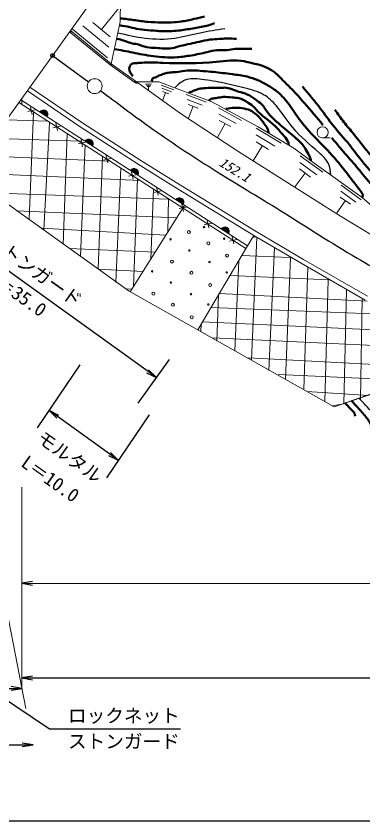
# Model space of a CAD drawing. Units: millimetres, scale not verified. Extents: x 40000 to 680000, y 20000 to 380000.
# Drawn here: x 271532 to 318093, y 205000 to 312950 of the extents above; entities that cross this region are included whole.
import ezdxf
from ezdxf.enums import TextEntityAlignment as Align

# ---------------------------------------------------------------- set-up
doc = ezdxf.new("R2010")
doc.units = ezdxf.units.MM
doc.header["$LTSCALE"] = 1000
doc.header["$PDMODE"] = 32
doc.header["$PDSIZE"] = 500
for name, color, linetype, lineweight in [('M-BGD', 7, 'Continuous', 13), ('M-BGD-RSTR', 3, 'Continuous', 13), ('M-STR-STR3', 7, 'Continuous', 25), ('M-TTL-BAND', 7, 'Continuous', 25), ('M-TTL-LINE', 7, 'Continuous', 50), ('M-TTL-TXT', 7, 'Continuous', 13)]:
    doc.layers.add(name, color=color, linetype=linetype, lineweight=lineweight)
doc.layers.add('M-OTRS', color=6, linetype='Continuous')
doc.styles.add('ＭＳ ゴシック', font='')
doc.styles.get('ＭＳ ゴシック').set_extended_font_data('MS Gothic')

# ---------------------------------------------------------------- blocks, each defined once
blk = doc.blocks.new('open_arrow')
at = {"color": 0, "linetype": 'Continuous', "lineweight": -2}
blk.add_lwpolyline([(7.5, 1.25), (0, 0), (7.5, -1.25)], dxfattribs=at)

msp = doc.modelspace()

# ---------------------------------------------------------------- linework, layer by layer
at = {"layer": 'M-BGD'}
for p, q in [((285562, 315127), (285507, 312195)), ((285300, 313954), (283000, 311144)), ((284160, 310184), (281830, 312104)), ((285507, 312195), (284278, 306554)), ((278859, 311032), (284278, 306554)), ((283790, 307354), (279120, 311204)), ((283980, 308774), (280480, 311654)), ((284165, 306396), (278717, 310834)), ((287456, 304029), (284165, 306396)), ((284278, 306554), (287713, 304124)), ((273389, 303422), (280487, 298593)), ((287713, 304124), (290673, 304152)), ((287713, 304124), (293608, 299888)), ((288900, 303834), (289720, 303844)), ((289010, 303674), (289620, 303684)), ((289110, 303514), (289520, 303514)), ((289320, 302994), (289320, 303514)), ((290673, 304152), (297794, 301443)), ((291020, 303704), (292720, 303054)), ((273052, 302926), (280156, 298093)), ((291100, 303284), (292380, 302794)), ((291180, 302854), (292030, 302534)), ((291220, 301674), (291610, 302694)), ((294380, 302424), (297030, 301414)), ((271891, 301339), (302361, 281799)), ((272171, 301728), (302596, 282113)), ((294510, 301764), (296500, 301014)), ((297794, 301443), (304050, 298092)), ((274073, 300360), (273096, 300146)), ((273691, 299765), (273477, 300742)), ((294640, 301104), (295970, 300604)), ((294700, 299264), (295310, 300854)), ((298690, 300624), (301800, 298954)), ((270288, 299044), (275736, 298861)), ((273860, 299995), (273290, 285705)), ((293608, 299888), (301303, 294852)), ((298750, 299794), (301080, 298544)), ((276006, 298648), (275253, 284221)), ((277458, 298189), (276481, 297975)), ((277076, 297594), (276863, 298571)), ((280156, 298093), (287938, 293078)), ((280487, 298593), (288259, 293585)), ((298580, 296674), (299580, 298544)), ((298800, 298964), (300360, 298124)), ((304050, 298092), (308798, 295216)), ((278380, 297164), (277855, 282303)), ((303740, 297934), (307100, 295894)), ((303750, 297014), (306270, 295484)), ((268446, 296533), (280165, 296152)), ((280844, 296018), (279867, 295804)), ((280462, 295423), (280248, 296400)), ((303760, 296084), (305440, 295064)), ((312682, 296600), (313682, 296600)), ((280161, 280774), (280800, 295703)), ((301303, 294852), (308028, 290567)), ((303380, 293554), (304600, 295574)), ((308798, 295216), (311562, 293205)), ((266818, 294204), (284106, 293474)), ((283151, 294151), (282558, 278993)), ((284229, 293847), (283252, 293633)), ((283847, 293252), (283634, 294229)), ((309690, 294194), (312700, 292004)), ((287938, 293078), (292706, 290113)), ((288259, 293585), (293021, 290624)), ((309630, 293324), (311890, 291674)), ((311562, 293205), (318014, 288597)), ((286719, 276036), (264933, 291659)), ((264933, 291659), (286719, 276036)), ((265140, 291937), (288242, 290909)), ((285594, 292530), (284932, 277235)), ((287614, 291676), (286638, 291462)), ((287233, 291081), (287019, 292057)), ((309000, 290084), (310320, 291894)), ((309560, 292444), (311070, 291344)), ((287316, 276677), (287831, 291138)), ((293021, 290624), (303779, 284036)), ((308028, 290567), (315097, 286125)), ((289977, 289768), (289611, 280335)), ((291000, 289505), (290023, 289291)), ((290618, 288909), (290405, 289886)), ((292706, 290113), (303471, 283521)), ((315110, 289474), (317150, 288014)), ((315160, 290264), (317880, 288314)), ((268404, 289243), (291963, 288398)), ((292009, 288467), (291894, 283977)), ((315060, 288684), (316420, 287714)), ((318014, 288597), (322398, 284799)), ((294138, 287555), (286864, 275955)), ((294385, 287334), (293408, 287120)), ((294004, 286738), (293790, 287715)), ((314570, 286564), (315740, 288204)), ((271577, 286846), (293080, 285868)), ((315097, 286125), (319820, 283248)), ((297771, 285163), (296794, 284949)), ((297389, 284567), (297176, 285544)), ((291633, 283559), (274956, 284495)), ((303779, 284036), (310121, 280310)), ((301156, 282991), (300179, 282778)), ((300775, 282396), (300561, 283373)), ((302596, 282113), (303439, 283541)), ((303471, 283521), (302596, 282113)), ((303149, 266826), (303834, 283239)), ((303310, 283274), (303760, 283351)), ((303471, 283521), (309819, 279791)), ((278677, 281755), (290211, 281292)), ((302596, 282113), (295929, 270855)), ((306208, 281847), (305478, 265410)), ((301834, 280825), (308240, 280568)), ((301456, 280188), (300912, 268058)), ((307715, 264269), (308354, 280591)), ((309819, 279791), (318408, 274855)), ((310121, 280310), (318707, 275375)), ((288593, 278713), (282558, 278993)), ((310682, 279267), (310157, 262853)), ((313582, 277555), (300262, 278172)), ((313422, 277578), (312988, 261233)), ((286325, 276345), (287084, 276307)), ((314251, 260548), (286719, 276036)), ((286719, 276036), (314251, 260548)), ((298706, 275545), (298492, 269360)), ((298809, 275719), (318650, 274724)), ((315910, 276231), (315522, 260913)), ((318010, 275067), (317759, 261575)), ((322005, 272898), (297717, 273874)), ((296357, 271577), (296323, 270661)), ((296576, 271948), (325955, 270547)), ((329425, 268309), (297899, 269793)), ((336306, 265390), (302715, 267099)), ((306756, 264862), (324882, 264063)), ((314251, 260548), (324394, 263975)), ((318855, 262077), (310545, 262602)), ((320106, 262580), (314251, 260548)), ((313980, 260684), (315320, 260904))]:
    msp.add_line(p, q, dxfattribs=at)
at = {"layer": 'M-BGD', "lineweight": 25}
msp.add_line((276428, 307650), (281240, 304110), dxfattribs=at)
at = {"layer": 'M-BGD'}
for centre, radius in [((312682, 297350), 750), ((294726, 283981), 200), ((296755, 284650), 100), ((292272, 283011), 100), ((299455, 283092), 100), ((297346, 282484), 200), ((294798, 281510), 100), ((299864, 280825), 200), ((292451, 280021), 200), ((297498, 279952), 100), ((289791, 278711), 100), ((295070, 278525), 200), ((299819, 278564), 100), ((292317, 277209), 100), ((297588, 276866), 200), ((289970, 275721), 200), ((295018, 275651), 100), ((292590, 274224), 200), ((297339, 274263), 100), ((295108, 272565), 200)]:
    msp.add_circle(centre, radius, dxfattribs=at)
for centre, radius, start, end in [((278717, 310834), 150, 320.83088, 54.29), ((284165, 306396), 150, 324.28693, 140.83088), ((287456, 304029), 150, 324.28693, 144.28693), ((287748, 304435), 500, 234.28693, 279.28693), ((275214, 299767), 600, 327.18986, 147.18986), ((275214, 299767), 550, 327.18986, 147.18986), ((275214, 299767), 500, 327.18986, 147.18986), ((275214, 299767), 450, 327.18986, 147.18986), ((275214, 299767), 400, 327.18986, 147.18986), ((275214, 299767), 350, 327.18986, 147.18986), ((275214, 299767), 300, 327.18986, 147.18986), ((275214, 299767), 250, 327.18986, 147.18986), ((275214, 299767), 200, 327.18986, 147.18986), ((275214, 299767), 150, 327.18986, 147.18986), ((275214, 299767), 100, 327.18986, 147.18986), ((275214, 299767), 50, 327.18986, 147.18986), ((281299, 295844), 600, 327.18986, 147.18986), ((281299, 295844), 550, 327.18986, 147.18986), ((281299, 295844), 500, 327.18986, 147.18986), ((281299, 295844), 450, 327.18986, 147.18986), ((281299, 295844), 400, 327.18986, 147.18986), ((281299, 295844), 350, 327.18986, 147.18986), ((281299, 295844), 300, 327.18986, 147.18986), ((281299, 295844), 250, 327.18986, 147.18986), ((281299, 295844), 200, 327.18986, 147.18986), ((281299, 295844), 150, 327.18986, 147.18986), ((281299, 295844), 100, 327.18986, 147.18986), ((281299, 295844), 50, 327.18986, 147.18986), ((287384, 291921), 600, 327.18986, 147.18986), ((287384, 291921), 550, 327.18986, 147.18986), ((287384, 291921), 500, 327.18986, 147.18986), ((287384, 291921), 450, 327.18986, 147.18986), ((287384, 291921), 400, 327.18986, 147.18986), ((287384, 291921), 350, 327.18986, 147.18986), ((287384, 291921), 300, 327.18986, 147.18986), ((287384, 291921), 250, 327.18986, 147.18986), ((287384, 291921), 200, 327.18986, 147.18986), ((287384, 291921), 150, 327.18986, 147.18986), ((287384, 291921), 100, 327.18986, 147.18986), ((287384, 291921), 50, 327.18986, 147.18986), ((293469, 287997), 600, 327.18986, 147.18986), ((293469, 287997), 550, 327.18986, 147.18986), ((293469, 287997), 500, 327.18986, 147.18986), ((293469, 287997), 450, 327.18986, 147.18986), ((293469, 287997), 400, 327.18986, 147.18986), ((293469, 287997), 350, 327.18986, 147.18986), ((293469, 287997), 300, 327.18986, 147.18986), ((293469, 287997), 250, 327.18986, 147.18986), ((293469, 287997), 200, 327.18986, 147.18986), ((293469, 287997), 150, 327.18986, 147.18986), ((293469, 287997), 100, 327.18986, 147.18986), ((293469, 287997), 50, 327.18986, 147.18986), ((299554, 284074), 600, 327.18986, 147.18986), ((299554, 284074), 550, 327.18986, 147.18986), ((299554, 284074), 500, 327.18986, 147.18986), ((299554, 284074), 450, 327.18986, 147.18986), ((299554, 284074), 400, 327.18986, 147.18986), ((299554, 284074), 350, 327.18986, 147.18986), ((299554, 284074), 300, 327.18986, 147.18986), ((299554, 284074), 250, 327.18986, 147.18986), ((299554, 284074), 200, 327.18986, 147.18986), ((299554, 284074), 150, 327.18986, 147.18986), ((299554, 284074), 100, 327.18986, 147.18986), ((299554, 284074), 50, 327.18986, 147.18986)]:
    msp.add_arc(centre, radius, start, end, dxfattribs=at)
at = {"layer": 'M-BGD', "lineweight": 25}
for points, knots in [([(285185, 310717), (286398, 310437), (287611, 310157), (288848, 310003), (290173, 309837), (291527, 309816), (292845, 310003), (293986, 310165), (295101, 310484), (296230, 310724), (297332, 310959), (298446, 311119), (299561, 311280)], [0, 0, 0, 0, 1, 1, 1, 2, 2, 2, 3, 3, 3, 4, 4, 4, 4]), ([(313767, 291630), (313720, 292167), (313672, 292705), (313463, 293167), (313202, 293743), (312688, 294201), (312180, 294647), (310938, 295736), (309730, 296750), (308719, 297958), (307983, 298838), (307351, 299820), (306610, 300734), (306151, 301300), (305649, 301839), (305056, 302232), (304302, 302731), (303399, 302993), (302502, 303231), (301477, 303504), (300461, 303745), (299450, 303953), (298470, 304154), (297494, 304324), (296452, 304452), (295671, 304549), (294853, 304623), (294177, 304341), (293677, 304134), (293255, 303732), (292832, 303331)], [0, 0, 0, 0, 1, 1, 1, 2, 2, 2, 3, 3, 3, 4, 4, 4, 5, 5, 5, 6, 6, 6, 7, 7, 7, 8, 8, 8, 9, 9, 9, 10, 10, 10, 10]), ([(282879, 302948), (285042, 301325), (287206, 299702), (289408, 298133), (292207, 296141), (295068, 294237), (297978, 292410), (300996, 290514), (304066, 288703), (307094, 286822), (310498, 284709), (313851, 282509), (317310, 280491), (320053, 278891), (322864, 277405), (325656, 275887), (329588, 273749), (333483, 271547), (337454, 269484), (340433, 267936), (343455, 266467), (346519, 265096), (349433, 263791), (352384, 262575), (355368, 261426), (357288, 260687), (359222, 259976), (361195, 259412), (363761, 258679), (366395, 258194), (369029, 257710)], [0, 0, 0, 0, 1, 1, 1, 2, 2, 2, 3, 3, 3, 4, 4, 4, 5, 5, 5, 6, 6, 6, 7, 7, 7, 8, 8, 8, 9, 9, 9, 10, 10, 10, 10]), ([(321580, 256045), (321268, 256728), (320957, 257411), (320575, 258054), (320226, 258644), (319818, 259201), (319379, 259729), (318807, 260417), (318183, 261056), (317558, 261696)], [0, 0, 0, 0, 1, 1, 1, 2, 2, 2, 3, 3, 3, 3])]:
    msp.add_open_spline(points, degree=3, knots=knots, dxfattribs=at)
at = {"layer": 'M-BGD-RSTR'}
for p, q in [((288944, 325061), (256147, 279437)), ((263568, 267456), (272862, 220075))]:
    msp.add_line(p, q, dxfattribs=at)
msp.add_circle((282077, 303551), 1000, dxfattribs=at)
at = {"layer": 'M-OTRS'}
msp.add_point((276428, 307650), dxfattribs=at)
at = {"layer": 'M-STR-STR3'}
for p, q in [((290360, 264465), (260707, 285780)), ((292091, 266872), (287879, 261013)), ((280078, 266171), (274379, 257706)), ((285243, 253369), (275955, 260047)), ((289390, 259478), (283659, 251036)), ((272285, 236877), (400006, 236799)), ((272302, 224181), (556791, 224356)), ((262931, 222769), (272334, 222769)), ((275999, 217311), (267879, 222769)), ((293583, 217311), (275999, 217311)), ((252619, 215202), (273818, 215202))]:
    msp.add_line(p, q, dxfattribs=at)
at = {"layer": 'M-TTL-BAND'}
msp.add_line((40000, 205000), (579000, 205000), dxfattribs=at)
at = {"layer": 'M-TTL-LINE'}
for points, knots in [([(285425, 311726), (285887, 311645), (286350, 311564), (286808, 311462), (287209, 311373), (287606, 311268), (288009, 311197), (288519, 311108), (289038, 311075), (289555, 311035), (290193, 310984), (290830, 310923), (291468, 310912), (292160, 310901), (292855, 310949), (293543, 311035), (294197, 311116), (294845, 311231), (295496, 311340), (296105, 311441), (296716, 311536), (297307, 311706), (297595, 311789), (297879, 311890), (298162, 311991)], [0, 0, 0, 0, 1, 1, 1, 2, 2, 2, 3, 3, 3, 4, 4, 4, 5, 5, 5, 6, 6, 6, 7, 7, 7, 8, 8, 8, 8]), ([(285567, 312642), (286158, 312571), (286748, 312500), (287337, 312418), (287961, 312331), (288583, 312232), (289209, 312174), (289837, 312116), (290469, 312099), (291102, 312093), (291966, 312084), (292833, 312094), (293686, 312215), (294260, 312296), (294828, 312427), (295395, 312561), (295877, 312674), (296358, 312790), (296839, 312906)], [0, 0, 0, 0, 1, 1, 1, 2, 2, 2, 3, 3, 3, 4, 4, 4, 5, 5, 5, 6, 6, 6, 6]), ([(285079, 309915), (285380, 309843), (285681, 309770), (285974, 309671), (286288, 309566), (286592, 309432), (286910, 309346), (287190, 309269), (287481, 309230), (287765, 309163), (288204, 309058), (288628, 308886), (289067, 308796), (289478, 308713), (289903, 308701), (290328, 308674), (291046, 308629), (291768, 308538), (292465, 308654), (292841, 308716), (293211, 308839), (293584, 308939), (294035, 309059), (294492, 309146), (294947, 309244), (295334, 309327), (295720, 309419), (296107, 309509), (296592, 309621), (297079, 309729), (297572, 309793), (297983, 309847), (298398, 309871), (298813, 309895), (299132, 309913), (299450, 309932), (299769, 309936), (300224, 309942), (300678, 309918), (301133, 309895)], [0, 0, 0, 0, 1, 1, 1, 2, 2, 2, 3, 3, 3, 4, 4, 4, 5, 5, 5, 6, 6, 6, 7, 7, 7, 8, 8, 8, 9, 9, 9, 10, 10, 10, 11, 11, 11, 12, 12, 12, 13, 13, 13, 13]), ([(284733, 308532), (285140, 308458), (285547, 308385), (285954, 308308), (286368, 308230), (286782, 308149), (287195, 308064), (287629, 307974), (288062, 307879), (288497, 307799), (288990, 307709), (289485, 307637), (289983, 307576), (290483, 307514), (290985, 307462), (291488, 307433), (292044, 307402), (292601, 307398), (293157, 307433), (293798, 307474), (294437, 307566), (295069, 307677), (295772, 307801), (296469, 307949), (297165, 308125), (297610, 308237), (298054, 308362), (298508, 308389), (298959, 308417), (299419, 308349), (299871, 308389), (300226, 308421), (300575, 308519), (300929, 308552), (301245, 308582), (301566, 308560), (301885, 308552), (302320, 308542), (302754, 308557), (303188, 308573)], [0, 0, 0, 0, 1, 1, 1, 2, 2, 2, 3, 3, 3, 4, 4, 4, 5, 5, 5, 6, 6, 6, 7, 7, 7, 8, 8, 8, 9, 9, 9, 10, 10, 10, 11, 11, 11, 12, 12, 12, 13, 13, 13, 13]), ([(287215, 304910), (286961, 305220), (286707, 305530), (286727, 305907), (286741, 306161), (286879, 306445), (287093, 306558), (287236, 306633), (287411, 306633), (287582, 306640), (287862, 306651), (288128, 306681), (288396, 306701), (289323, 306770), (290277, 306717), (291224, 306680), (293623, 306586), (295981, 306590), (298386, 306823), (299656, 306946), (300940, 307133), (302170, 306884), (302483, 306821), (302792, 306729), (303106, 306660), (303425, 306590), (303749, 306543), (304062, 306457), (304361, 306374), (304650, 306256), (304937, 306131), (305335, 305957), (305728, 305769), (306077, 305521), (306489, 305227), (306838, 304849), (307196, 304483), (307627, 304042), (308069, 303618), (308498, 303181), (309102, 302565), (309680, 301920), (310248, 301268), (311089, 300302), (311910, 299320), (312730, 298338)], [0, 0, 0, 0, 1, 1, 1, 2, 2, 2, 3, 3, 3, 4, 4, 4, 5, 5, 5, 6, 6, 6, 7, 7, 7, 8, 8, 8, 9, 9, 9, 10, 10, 10, 11, 11, 11, 12, 12, 12, 13, 13, 13, 14, 14, 14, 15, 15, 15, 15]), ([(289759, 304218), (289770, 304361), (289782, 304503), (289860, 304585), (289938, 304665), (290081, 304687), (290206, 304727), (290396, 304788), (290548, 304892), (290715, 304971), (290919, 305067), (291145, 305126), (291366, 305195), (291557, 305254), (291743, 305322), (291936, 305358), (292221, 305411), (292518, 305396), (292811, 305419), (293168, 305446), (293516, 305529), (293869, 305582), (294766, 305715), (295686, 305652), (296595, 305582), (297072, 305545), (297546, 305507), (298019, 305460), (298868, 305375), (299715, 305264), (300563, 305154), (301232, 305068), (301901, 304984), (302557, 304829), (303044, 304714), (303523, 304560), (303981, 304361), (304423, 304168), (304845, 303933), (305263, 303689), (305684, 303445), (306100, 303192), (306484, 302896), (307044, 302462), (307533, 301934), (307969, 301370), (308528, 300646), (308998, 299864), (309536, 299132), (310819, 297384), (312482, 295927), (313931, 294310), (314386, 293801), (314820, 293277), (315253, 292743), (315767, 292108), (316280, 291460), (316759, 290830), (317119, 290357), (317459, 289895), (317857, 289365), (317970, 289215), (318088, 289060), (318081, 288897), (318078, 288811), (318039, 288722), (318000, 288633)], [0, 0, 0, 0, 1, 1, 1, 2, 2, 2, 3, 3, 3, 4, 4, 4, 5, 5, 5, 6, 6, 6, 7, 7, 7, 8, 8, 8, 9, 9, 9, 10, 10, 10, 11, 11, 11, 12, 12, 12, 13, 13, 13, 14, 14, 14, 15, 15, 15, 16, 16, 16, 17, 17, 17, 18, 18, 18, 19, 19, 19, 20, 20, 20, 21, 21, 21, 22, 22, 22, 22]), ([(294723, 302672), (294920, 302754), (295116, 302836), (295313, 302916), (295494, 302990), (295676, 303063), (295863, 303120), (296146, 303206), (296442, 303255), (296738, 303282), (297502, 303353), (298266, 303275), (299037, 303323), (299269, 303338), (299501, 303364), (299729, 303343), (300069, 303313), (300399, 303179), (300726, 303059), (301050, 302939), (301372, 302832), (301702, 302733), (302090, 302617), (302489, 302513), (302842, 302326), (303203, 302135), (303515, 301857), (303859, 301614), (304147, 301410), (304458, 301230), (304673, 300963), (304773, 300838), (304852, 300695), (304937, 300556), (305475, 299678), (306247, 298977), (307033, 298318), (307755, 297713), (308488, 297143), (309190, 296507), (309581, 296153), (309962, 295778), (310248, 295347), (310444, 295053), (310595, 294732), (310777, 294411), (310914, 294169), (311068, 293927), (311082, 293658), (311084, 293618), (311083, 293577), (311082, 293536)], [0, 0, 0, 0, 1, 1, 1, 2, 2, 2, 3, 3, 3, 4, 4, 4, 5, 5, 5, 6, 6, 6, 7, 7, 7, 8, 8, 8, 9, 9, 9, 10, 10, 10, 11, 11, 11, 12, 12, 12, 13, 13, 13, 14, 14, 14, 15, 15, 15, 16, 16, 16, 17, 17, 17, 17]), ([(309968, 303486), (310802, 302515), (311635, 301543), (312410, 300525), (312976, 299780), (313511, 299010), (314093, 298277), (314793, 297396), (315561, 296568), (316270, 295693), (316806, 295033), (317308, 294345), (317837, 293679), (318226, 293189), (318631, 292711), (319058, 292255), (319464, 291820), (319892, 291406), (320299, 290973), (320885, 290350), (321429, 289689), (321988, 289040), (322287, 288692), (322589, 288348), (322863, 287982), (323111, 287649), (323335, 287298), (323554, 286944), (323773, 286592), (323986, 286237), (324206, 285886), (324517, 285388), (324840, 284896), (325121, 284380), (325401, 283868), (325639, 283332), (325813, 282773), (325915, 282446), (325995, 282110), (326179, 281817), (326362, 281526), (326648, 281276), (326729, 280962), (326787, 280736), (326738, 280477), (326708, 280230), (326691, 280087), (326681, 279948), (326670, 279809)], [0, 0, 0, 0, 1, 1, 1, 2, 2, 2, 3, 3, 3, 4, 4, 4, 5, 5, 5, 6, 6, 6, 7, 7, 7, 8, 8, 8, 9, 9, 9, 10, 10, 10, 11, 11, 11, 12, 12, 12, 13, 13, 13, 14, 14, 14, 15, 15, 15, 16, 16, 16, 16]), ([(297389, 301655), (297541, 301741), (297694, 301827), (297857, 301879), (298064, 301944), (298288, 301953), (298508, 301980), (298789, 302015), (299064, 302081), (299342, 302102), (299738, 302133), (300139, 302074), (300542, 302041), (300845, 302017), (301149, 302008), (301438, 301940), (301887, 301834), (302299, 301585), (302699, 301329), (302985, 301146), (303264, 300959), (303493, 300719), (303585, 300622), (303669, 300516), (303757, 300414), (304482, 299571), (305459, 298975), (306260, 298216), (306623, 297872), (306950, 297493), (307298, 297117), (307561, 296832), (307837, 296548), (307989, 296202), (308063, 296035), (308107, 295854), (308152, 295673)], [0, 0, 0, 0, 1, 1, 1, 2, 2, 2, 3, 3, 3, 4, 4, 4, 5, 5, 5, 6, 6, 6, 7, 7, 7, 8, 8, 8, 9, 9, 9, 10, 10, 10, 11, 11, 11, 12, 12, 12, 12]), ([(299708, 300495), (300101, 300569), (300493, 300642), (300888, 300658), (301213, 300670), (301539, 300643), (301865, 300597), (302251, 300541), (302637, 300458), (302984, 300291), (303256, 300161), (303505, 299980), (303737, 299783), (303873, 299667), (304002, 299546), (304123, 299417), (304400, 299122), (304631, 298786), (304876, 298460), (305000, 298296), (305128, 298133), (305222, 297952), (305295, 297811), (305349, 297659), (305385, 297504), (305401, 297437), (305413, 297369), (305426, 297301)], [0, 0, 0, 0, 1, 1, 1, 2, 2, 2, 3, 3, 3, 4, 4, 4, 5, 5, 5, 6, 6, 6, 7, 7, 7, 8, 8, 8, 9, 9, 9, 9]), ([(314337, 300373), (314728, 299816), (315119, 299260), (315538, 298725), (315966, 298179), (316422, 297656), (316860, 297117), (317519, 296309), (318134, 295465), (318814, 294676), (319236, 294185), (319683, 293715), (320116, 293231), (320423, 292887), (320723, 292537), (321052, 292214), (321254, 292016), (321467, 291828), (321662, 291624), (321948, 291326), (322198, 290995), (322476, 290688), (322796, 290336), (323154, 290016), (323453, 289650), (323896, 289107), (324208, 288463), (324612, 287880), (324876, 287501), (325178, 287148), (325386, 286741), (325567, 286385), (325675, 285987), (325874, 285642), (326007, 285412), (326180, 285205), (326342, 284991), (326528, 284746), (326699, 284492), (326871, 284238)], [0, 0, 0, 0, 1, 1, 1, 2, 2, 2, 3, 3, 3, 4, 4, 4, 5, 5, 5, 6, 6, 6, 7, 7, 7, 8, 8, 8, 9, 9, 9, 10, 10, 10, 11, 11, 11, 12, 12, 12, 13, 13, 13, 13]), ([(313931, 296609), (314301, 296159), (314671, 295709), (315050, 295266), (315639, 294575), (316249, 293901), (316840, 293211), (317157, 292842), (317468, 292468), (317776, 292092), (318483, 291228), (319172, 290350), (319953, 289548), (320685, 288797), (321499, 288114), (322151, 287310), (322443, 286950), (322703, 286565), (323005, 286191), (323220, 285926), (323455, 285667), (323554, 285357), (323624, 285139), (323626, 284897), (323677, 284665), (323725, 284444), (323817, 284233), (323839, 284014), (323857, 283835), (323828, 283650), (323799, 283465)], [0, 0, 0, 0, 1, 1, 1, 2, 2, 2, 3, 3, 3, 4, 4, 4, 5, 5, 5, 6, 6, 6, 7, 7, 7, 8, 8, 8, 9, 9, 9, 10, 10, 10, 10]), ([(316551, 261368), (316926, 260957), (317300, 260545), (317677, 260134), (318049, 259728), (318423, 259323), (318735, 258872), (318890, 258649), (319030, 258415), (319169, 258181)], [0, 0, 0, 0, 1, 1, 1, 2, 2, 2, 3, 3, 3, 3]), ([(315732, 261087), (315960, 260797), (316189, 260506), (316467, 260242), (316654, 260064), (316865, 259897), (316963, 259672), (317012, 259560), (317034, 259432), (317055, 259305)], [0, 0, 0, 0, 1, 1, 1, 2, 2, 2, 3, 3, 3, 3])]:
    msp.add_open_spline(points, degree=3, knots=knots, dxfattribs=at)
at = {"layer": 'M-TTL-TXT'}
for p, q in [((272302, 301910), (272302, 301091)), ((272302, 249762), (272302, 222930))]:
    msp.add_line(p, q, dxfattribs=at)

# ---------------------------------------------------------------- block references
at = {"layer": 'M-STR-STR3', "xscale": 193, "yscale": 193}
for p, rotation in [((290360, 264465), 144.3), ((275955, 260047), 324.3), ((285243, 253369), 144.3), ((272334, 222769), 180), ((273818, 215202), 180)]:
    msp.add_blockref('open_arrow', p, dxfattribs=dict(at, rotation=rotation))
for p in [(272285, 236877), (272302, 224181)]:
    msp.add_blockref('open_arrow', p, dxfattribs=at)

# ---------------------------------------------------------------- texts
at = {"layer": 'M-BGD', "style": 'ＭＳ ゴシック', "oblique": 15}
msp.add_text('152.1', height=1320, rotation=328.367, dxfattribs=at).set_placement((298439, 292631), align=Align.BOTTOM_LEFT)
at = {"layer": 'M-STR-STR3', "style": 'ＭＳ ゴシック'}
for s, rotation, p in [('ストンガード', 324.605, (267017, 282073)), ('L＝35.0', 324.703, (267340, 277114)), ('モルタル', 324.605, (273819, 255525)), ('L＝10.0', 324.703, (271732, 252213))]:
    msp.add_text(s, height=1833, rotation=rotation, dxfattribs=at).set_placement(p, align=Align.BOTTOM_LEFT)
for s, p in [('ロックネット', (278503, 217655)), ('ストンガード', (278503, 214200))]:
    msp.add_text(s, height=1833, dxfattribs=at).set_placement(p, align=Align.BOTTOM_LEFT)

doc.saveas('drawing.dxf')
